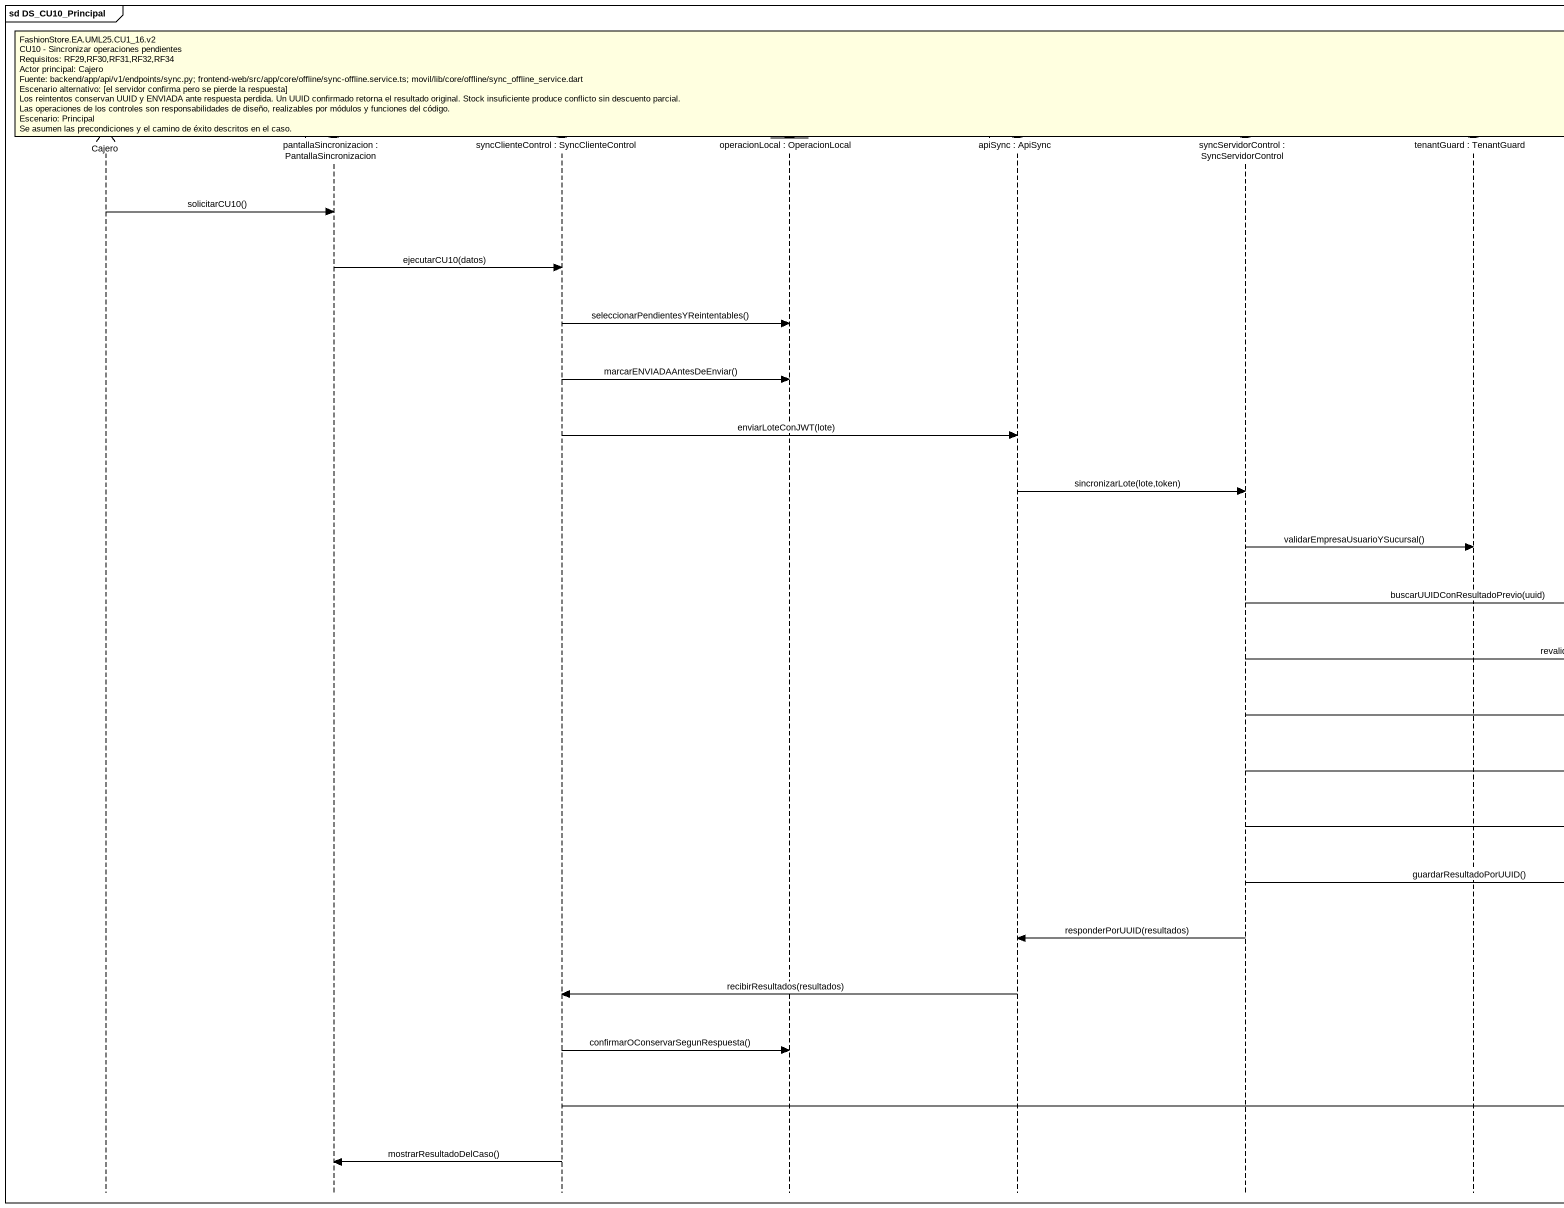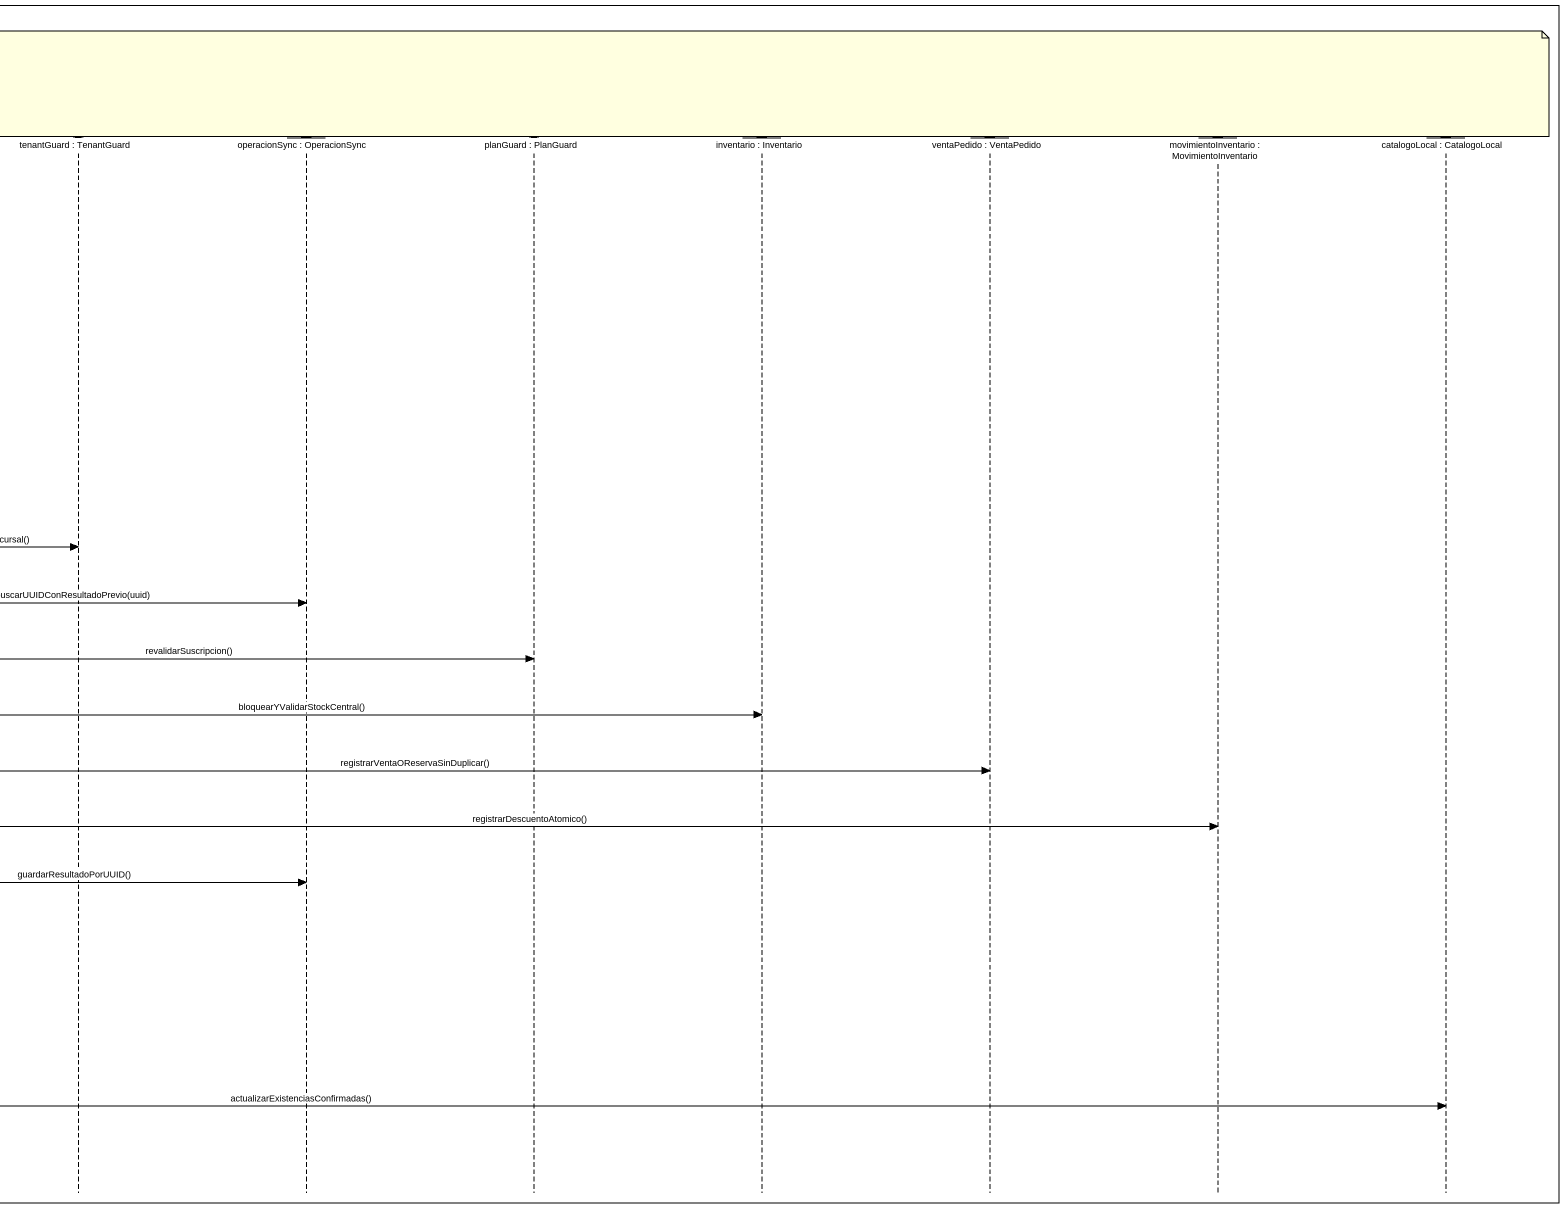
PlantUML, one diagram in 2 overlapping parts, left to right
@startuml
mainframe sd DS_CU10_Principal
hide footbox
actor Cajero
boundary "pantallaSincronizacion : PantallaSincronizacion" as pantallaSincronizacion #F5FFE1
control "syncClienteControl : SyncClienteControl" as syncClienteControl #E4FFF0
entity "operacionLocal : OperacionLocal" as operacionLocal #E8F4FB
boundary "apiSync : ApiSync" as apiSync #F5FFE1
control "syncServidorControl : SyncServidorControl" as syncServidorControl #E4FFF0
control "tenantGuard : TenantGuard" as tenantGuard #E4FFF0
entity "operacionSync : OperacionSync" as operacionSync #E8F4FB
control "planGuard : PlanGuard" as planGuard #E4FFF0
entity "inventario : Inventario" as inventario #E8F4FB
entity "ventaPedido : VentaPedido" as ventaPedido #E8F4FB
entity "movimientoInventario : MovimientoInventario" as movimientoInventario #E8F4FB
entity "catalogoLocal : CatalogoLocal" as catalogoLocal #E8F4FB

note over tenantGuard
  FashionStore.EA.UML25.CU1_16.v2
  CU10 - Sincronizar operaciones pendientes
  Requisitos: RF29,RF30,RF31,RF32,RF34
  Actor principal: Cajero
  Fuente: backend/app/api/v1/endpoints/sync.py; frontend-web/src/app/core/offline/sync-offline.service.ts; movil/lib/core/offline/sync_offline_service.dart
  Escenario alternativo: [el servidor confirma pero se pierde la respuesta]
  Los reintentos conservan UUID y ENVIADA ante respuesta perdida. Un UUID confirmado retorna el resultado original. Stock insuficiente produce conflicto sin descuento parcial.
  Las operaciones de los controles son responsabilidades de diseño, realizables por módulos y funciones del código.
  Escenario: Principal
  Se asumen las precondiciones y el camino de éxito descritos en el caso.
end note
Cajero -> pantallaSincronizacion : solicitarCU10()
pantallaSincronizacion -> syncClienteControl : ejecutarCU10(datos)
syncClienteControl -> operacionLocal : seleccionarPendientesYReintentables()
syncClienteControl -> operacionLocal : marcarENVIADAAntesDeEnviar()
syncClienteControl -> apiSync : enviarLoteConJWT(lote)
apiSync -> syncServidorControl : sincronizarLote(lote,token)
syncServidorControl -> tenantGuard : validarEmpresaUsuarioYSucursal()
syncServidorControl -> operacionSync : buscarUUIDConResultadoPrevio(uuid)
syncServidorControl -> planGuard : revalidarSuscripcion()
syncServidorControl -> inventario : bloquearYValidarStockCentral()
syncServidorControl -> ventaPedido : registrarVentaOReservaSinDuplicar()
syncServidorControl -> movimientoInventario : registrarDescuentoAtomico()
syncServidorControl -> operacionSync : guardarResultadoPorUUID()
syncServidorControl -> apiSync : responderPorUUID(resultados)
apiSync -> syncClienteControl : recibirResultados(resultados)
syncClienteControl -> operacionLocal : confirmarOConservarSegunRespuesta()
syncClienteControl -> catalogoLocal : actualizarExistenciasConfirmadas()
syncClienteControl -> pantallaSincronizacion : mostrarResultadoDelCaso()
@enduml
